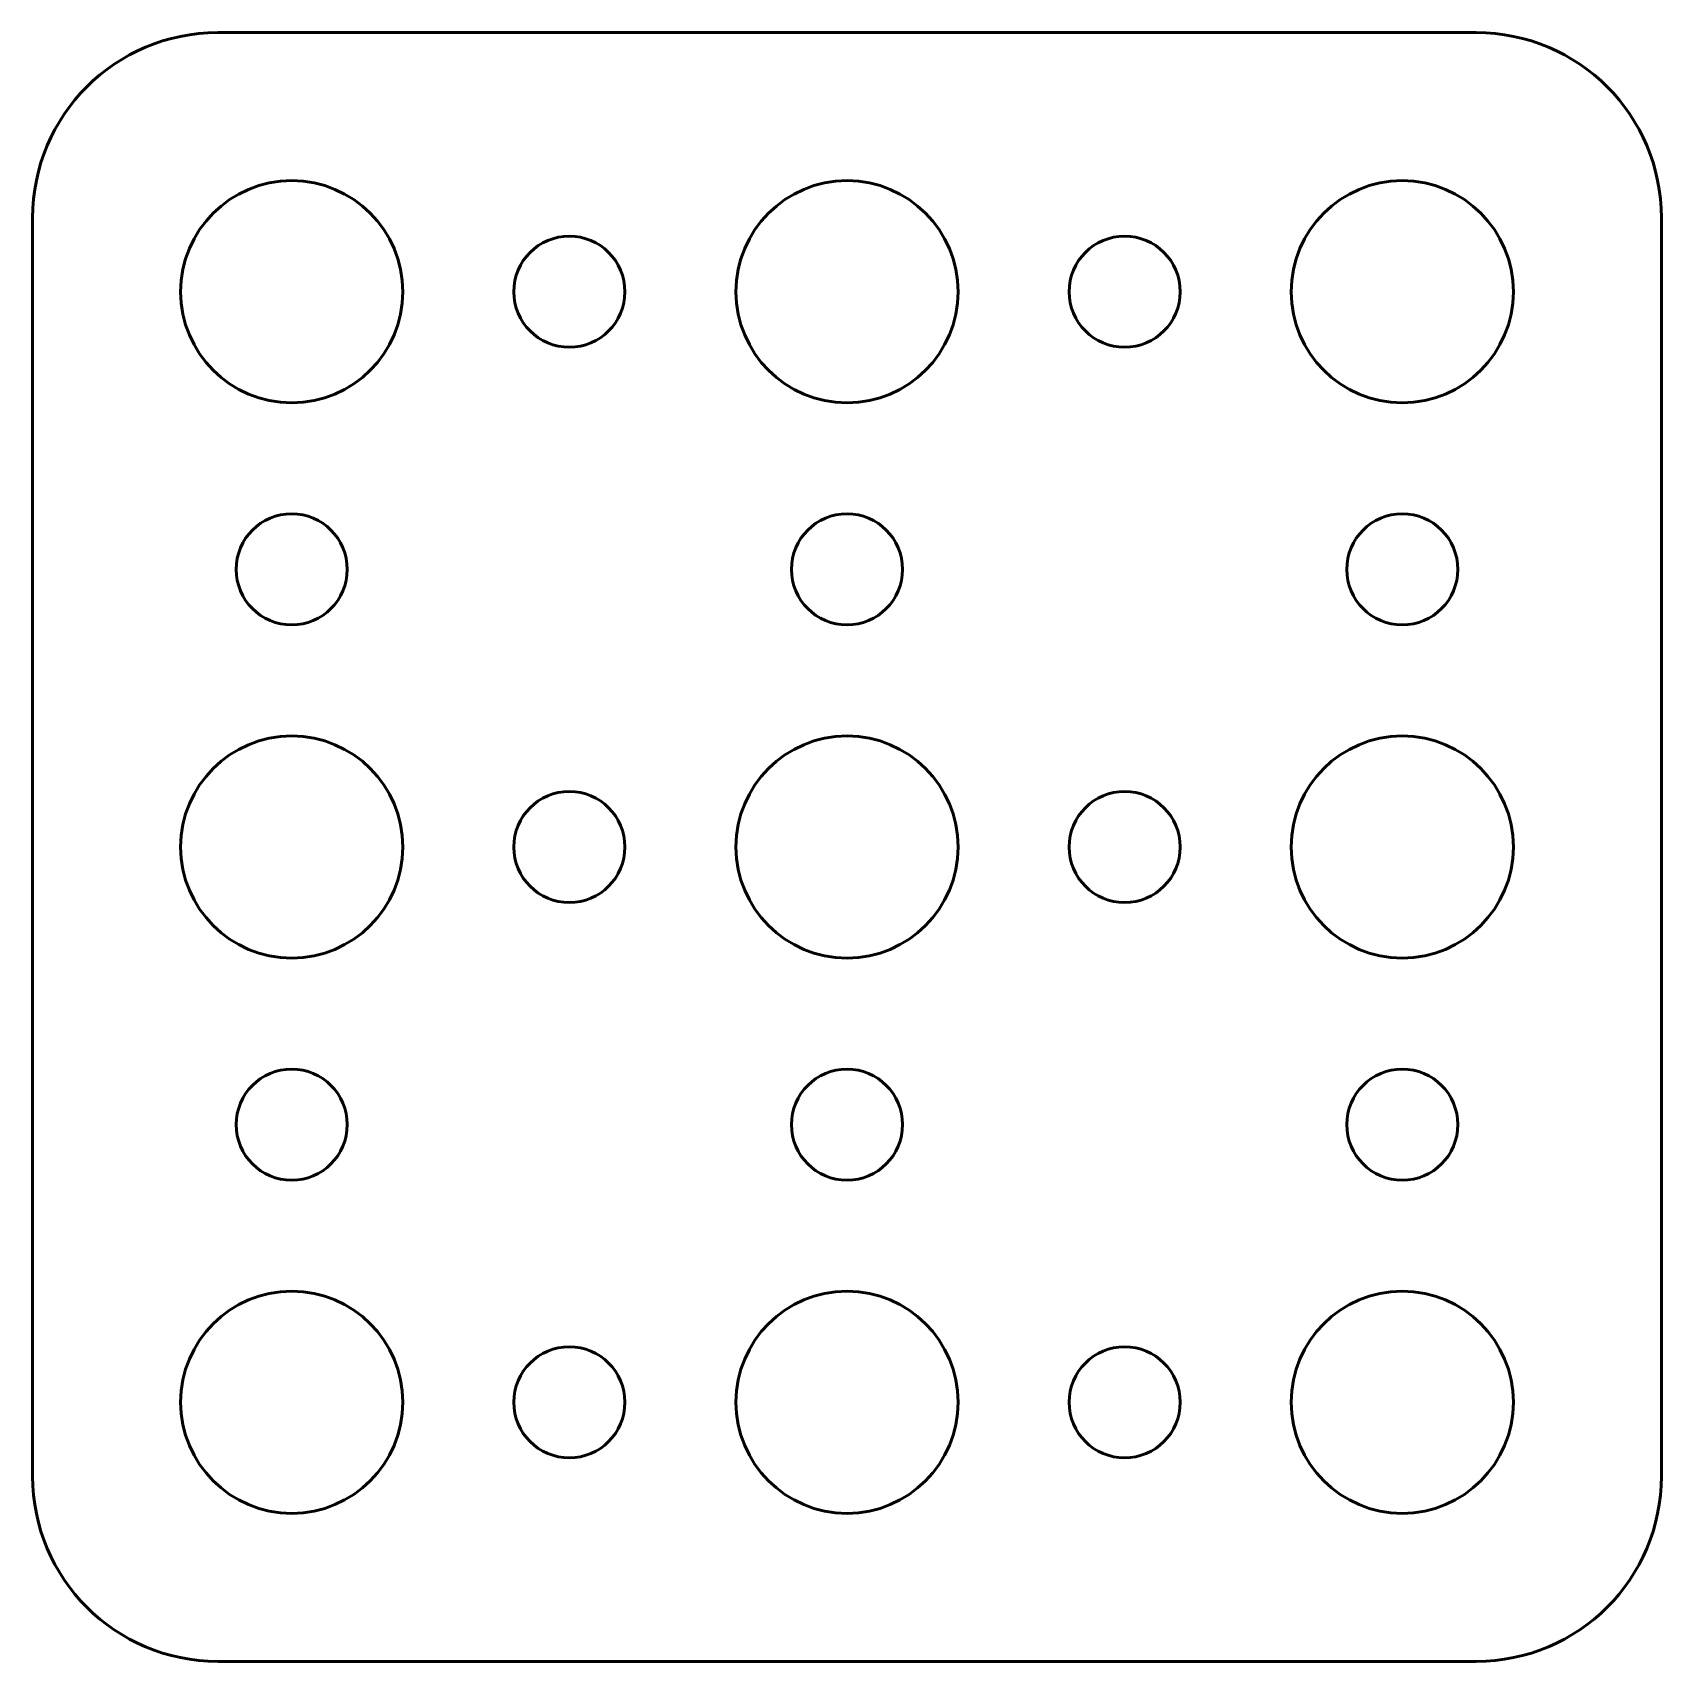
# Model space of a CAD drawing. Header units: centimetres. Extents: x -142 to 94, y -75 to 149.
# Drawn here: x -135.7 to -131.3, y 111.8 to 116.2 of the extents above; entities that cross this region are included whole.
import ezdxf

# ---------------------------------------------------------------- set-up
doc = ezdxf.new("R2010")
doc.units = ezdxf.units.CM
doc.header["$MEASUREMENT"] = 0
doc.layers.add('Layer 1', color=7, linetype='Continuous')

msp = doc.modelspace()

# ---------------------------------------------------------------- linework, layer by layer
at = {"layer": 'Layer 1', "lineweight": 53}
for centre, major_axis in [((-134.99999, 115.49999), (0, 0.30001)), ((-133.49999, 115.49999), (0, 0.30001)), ((-131.99999, 115.49999), (0, 0.30001)), ((-134.25, 115.5), (0, 0.15)), ((-132.75, 115.5), (0, 0.15)), ((-135, 114.75), (0, 0.15)), ((-133.5, 114.75), (0, 0.15)), ((-132, 114.75), (0, 0.15)), ((-134.99999, 113.99999), (0, 0.30001)), ((-133.49999, 113.99999), (0, 0.30001)), ((-131.99999, 113.99999), (0, 0.30001)), ((-134.25, 114), (0, 0.15)), ((-132.75, 114), (0, 0.15)), ((-135, 113.25), (0, 0.15)), ((-133.5, 113.25), (0, 0.15)), ((-132, 113.25), (0, 0.15)), ((-134.99999, 112.49999), (0, 0.30001)), ((-133.49999, 112.49999), (0, 0.30001)), ((-131.99999, 112.49999), (0, 0.30001)), ((-134.25, 112.5), (0, 0.15)), ((-132.75, 112.5), (0, 0.15))]:
    msp.add_ellipse(centre, major_axis=major_axis, ratio=1, dxfattribs=at)
msp.add_open_spline([(-135.7, 112.3), (-135.7, 112.3), (-135.7, 115.7), (-135.7, 115.7), (-135.7, 115.7), (-135.7, 115.97614), (-135.47614, 116.2), (-135.2, 116.2), (-135.2, 116.2), (-135.2, 116.2), (-131.8, 116.2), (-131.8, 116.2), (-131.8, 116.2), (-131.52386, 116.2), (-131.3, 115.97614), (-131.3, 115.7), (-131.3, 115.7), (-131.3, 115.7), (-131.3, 112.3), (-131.3, 112.3), (-131.3, 112.3), (-131.3, 112.02386), (-131.52386, 111.8), (-131.8, 111.8), (-131.8, 111.8), (-131.8, 111.8), (-135.2, 111.8), (-135.2, 111.8), (-135.2, 111.8), (-135.47614, 111.8), (-135.7, 112.02386), (-135.7, 112.3)], degree=3, knots=[0, 0, 0, 0, 0.1111111, 0.1111111, 0.1111111, 0.1111111, 0.2222222, 0.2222222, 0.2222222, 0.2222222, 0.3333333, 0.3333333, 0.3333333, 0.3333333, 0.4444444, 0.4444444, 0.4444444, 0.4444444, 0.5555556, 0.5555556, 0.5555556, 0.5555556, 0.6666667, 0.6666667, 0.6666667, 0.6666667, 0.7777778, 0.7777778, 0.7777778, 0.7777778, 1, 1, 1, 1], dxfattribs=at)

doc.saveas('drawing.dxf')
